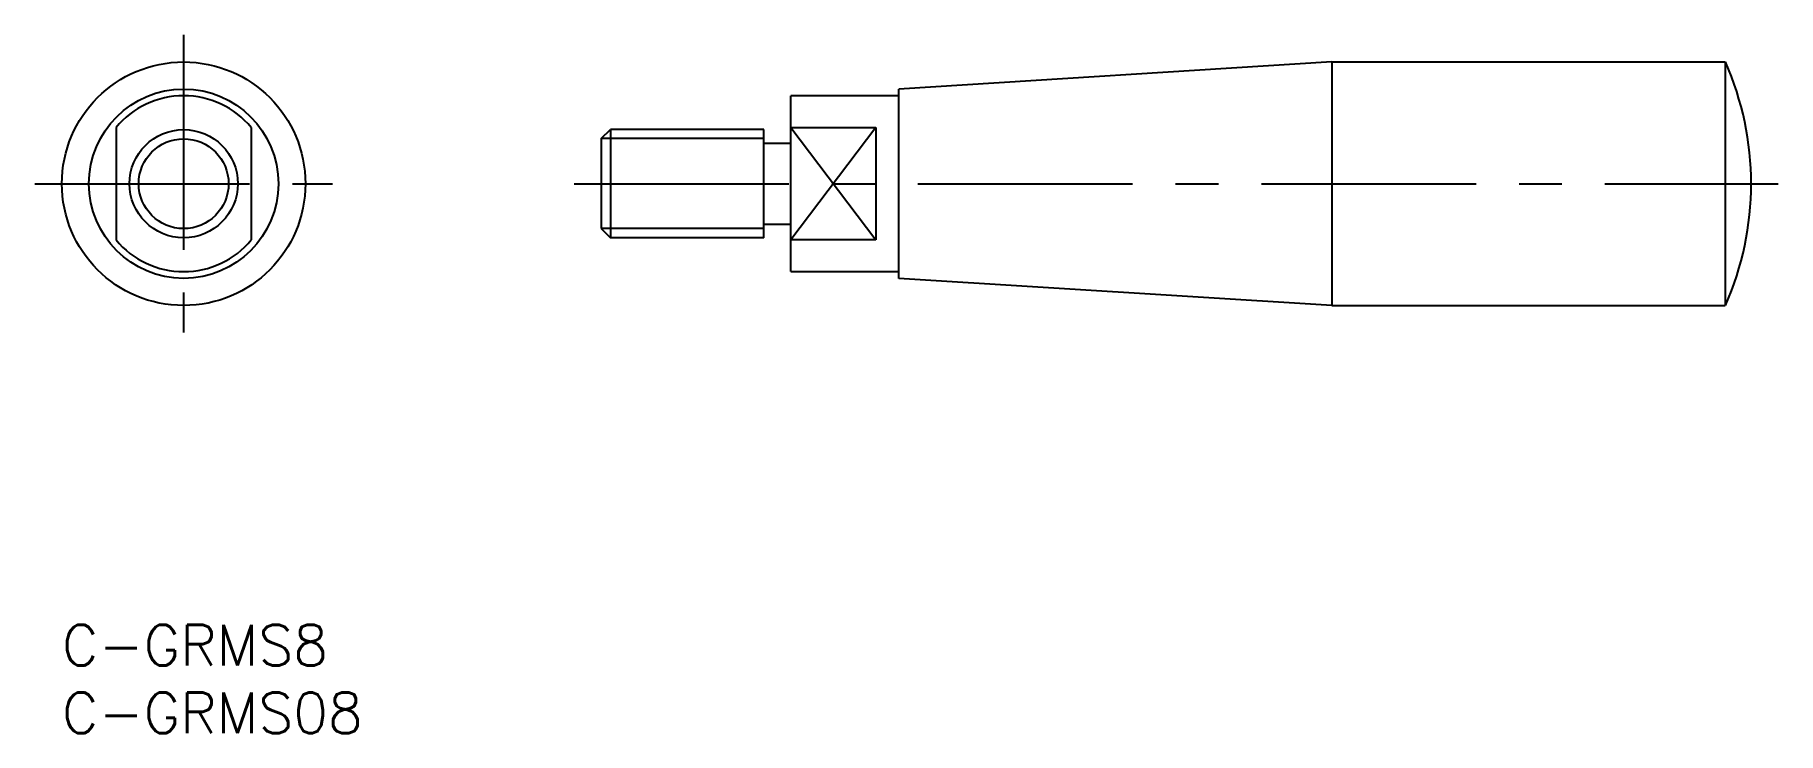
# Model space of a CAD drawing. Extents: x -2 to 127, y -8 to 44.
import ezdxf

# ---------------------------------------------------------------- set-up
doc = ezdxf.new("R2010")
doc.units = 0
doc.header["$LTSCALE"] = 0.5
doc.linetypes.add('CENTER', pattern=[50.8, 31.75, -6.35, 6.35, -6.35])
doc.layers.get('0').update_dxf_attribs({"linetype": 'CONTINUOUS'})
doc.layers.add('CENTER', color=1, linetype='CENTER')
doc.styles.get("Standard").update_dxf_attribs({"font": 'txt.shx', "height": 3, "bigfont": 'bigfont.shx'})

# ---------------------------------------------------------------- blocks, each defined once
blk = doc.blocks.new('*U13')
at = {"color": 7, "linetype": 'CONTINUOUS'}
blk.add_text('C-GRMS8', height=3, dxfattribs=at).set_placement((0, -3))
blk = doc.blocks.new('*U14')
at = {"color": 7, "linetype": 'CONTINUOUS'}
blk.add_text('C-GRMS08', height=3, dxfattribs=at).set_placement((0, -8))

msp = doc.modelspace()

# ---------------------------------------------------------------- linework, layer by layer
at = {"color": 7, "linetype": 'CONTINUOUS'}
for p, q in [((93.88, 41.61), (61.88, 39.61)), ((93.88, 41.61), (122.97, 41.61)), ((93.88, 41.61), (93.88, 23.61)), ((122.97, 41.61), (122.97, 23.61)), ((61.88, 39.11), (53.88, 39.11)), ((53.88, 26.11), (53.88, 39.11)), ((61.88, 25.61), (61.88, 39.61)), ((4, 36.76), (4, 28.46)), ((14, 36.76), (14, 28.46)), ((39.87, 35.94), (40.55, 36.61)), ((40.55, 36.61), (40.55, 28.61)), ((51.88, 36.61), (40.55, 36.61)), ((51.88, 28.61), (51.88, 36.61)), ((53.88, 36.76), (60.17, 36.76)), ((60.17, 36.76), (60.17, 28.46)), ((39.87, 35.94), (39.87, 29.29)), ((51.88, 35.61), (53.88, 35.61)), ((39.87, 29.29), (40.55, 28.61)), ((51.88, 28.61), (40.55, 28.61)), ((51.88, 29.61), (53.88, 29.61)), ((60.17, 28.46), (53.88, 28.46)), ((53.88, 26.11), (61.88, 26.11)), ((93.88, 23.61), (61.88, 25.61)), ((93.88, 23.61), (122.97, 23.61))]:
    msp.add_line(p, q, dxfattribs=at)
at = {"color": 3, "linetype": 'CONTINUOUS'}
for p, q in [((53.88, 36.76), (60.17, 28.46)), ((60.17, 36.76), (53.88, 28.46)), ((51.88, 35.94), (39.87, 35.94)), ((51.88, 29.29), (39.87, 29.29))]:
    msp.add_line(p, q, dxfattribs=at)
at = {"color": 7, "linetype": 'CONTINUOUS'}
for radius in [9, 7, 4]:
    msp.add_circle((9, 32.61), radius, dxfattribs=at)
at = {"color": 3, "linetype": 'CONTINUOUS'}
msp.add_circle((9, 32.61), 3.32, dxfattribs=at)
at = {"color": 7, "linetype": 'CONTINUOUS'}
for centre, radius, start, end in [((102.61, 32.61), 22.27, 336.1585, 23.8415), ((9, 32.61), 6.5, 39.7151, 140.2849), ((9, 32.61), 6.5, 219.7151, 320.2849)]:
    msp.add_arc(centre, radius, start, end, dxfattribs=at)
at = {"layer": 'CENTER', "color": 1, "linetype": 'CENTER'}
for p, q in [((9, 43.61), (9, 21.61)), ((-2, 32.61), (20, 32.61)), ((37.87, 32.61), (126.88, 32.61))]:
    msp.add_line(p, q, dxfattribs=at)

# ---------------------------------------------------------------- block references
at = {"color": 7, "linetype": 'CONTINUOUS'}
for name in ['*U13', '*U14']:
    msp.add_blockref(name, (0, 0), dxfattribs=at)

doc.saveas('drawing.dxf')
